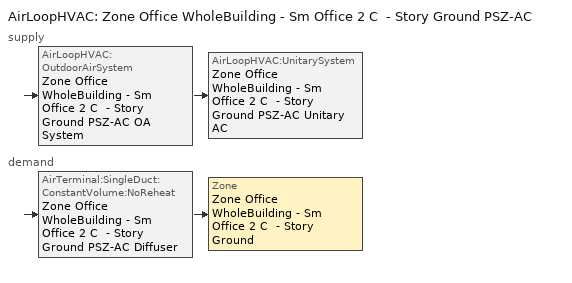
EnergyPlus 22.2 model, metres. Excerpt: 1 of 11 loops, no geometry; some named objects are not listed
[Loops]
AirLoopHVAC 'Zone Office WholeBuilding - Sm Office 2 C  - Story Ground PSZ-AC'
 supply: AirLoopHVAC:OutdoorAirSystem 'Zone Office WholeBuilding - Sm Office 2 C  - Story Ground PSZ-AC OA System' > AirLoopHVAC:UnitarySystem 'Zone Office WholeBuilding - Sm Office 2 C  - Story Ground PSZ-AC Unitary AC'
 demand: AirTerminal:SingleDuct:ConstantVolume:NoReheat 'Zone Office WholeBuilding - Sm Office 2 C  - Story Ground PSZ-AC Diffuser' > Zone 'Zone Office WholeBuilding - Sm Office 2 C  - Story Ground'
[ZoneControl:Thermostat]
Zone Office WholeBuilding - Sm Office 2 C  - Story Ground Thermostat: Zone or ZoneList=Zone Office WholeBuilding - Sm Office 2 C  - Story Ground; Control Type Schedule=Zone Office WholeBuilding - Sm Office 2 C  - Story Ground Thermostat Schedule; Control 1=Office WholeBuilding - Sm Office 2 - 90.1-2004 Thermostat 6; Temperature Difference Between Cutout And Setpoint {deltaC}=0
[ThermostatSetpoint:DualSetpoint]
Office WholeBuilding - Sm Office 2 - 90.1-2004 Thermostat 6: Heating Setpoint Temperature Schedule=OfficeSmall HTGSETP_SCH_NO_OPTIMUM; Cooling Setpoint Temperature Schedule=OfficeSmall CLGSETP_SCH_NO_OPTIMUM
[AirTerminal:SingleDuct:ConstantVolume:NoReheat]
Zone Office WholeBuilding - Sm Office 2 C  - Story Ground PSZ-AC Diffuser: Availability Schedule=Always On Discrete; Maximum Air Flow Rate {m3/s}=AutoSize
[Zone equipment]
Zone Office WholeBuilding - Sm Office 2 C  - Story Ground: Zone Office WholeBuilding - Sm Office 2 C  - Story Ground PSZ-AC Diffuser
[Sizing:Zone]
Zone Office WholeBuilding - Sm Office 2 C  - Story Ground: Zone Cooling Design Supply Air Temperature Input Method=SupplyAirTemperature; Zone Cooling Design Supply Air Temperature {C}=12.7778; Zone Cooling Design Supply Air Temperature Difference {deltaC}=11.11; Zone Heating Design Supply Air Temperature Input Method=SupplyAirTemperature; Zone Heating Design Supply Air Temperature {C}=50; Zone Heating Design Supply Air Temperature Difference {deltaC}=11.11; Zone Cooling Design Supply Air Humidity Ratio {kgWater/kgDryAir}=0.0085; Zone Heating Design Supply Air Humidity Ratio {kgWater/kgDryAir}=0.008; Design Specification Outdoor Air Object=Zone Office WholeBuilding - Sm Office 2 C  - Story Ground DSOA Space List; Cooling Design Air Flow Method=DesignDay; Cooling Design Air Flow Rate {m3/s}=0; Cooling Minimum Air Flow per Zone Floor Area {m3/s-m2}=0.000762; Cooling Minimum Air Flow {m3/s}=0; Cooling Minimum Air Flow Fraction=0; Heating Design Air Flow Method=DesignDay; Heating Design Air Flow Rate {m3/s}=0; Heating Maximum Air Flow per Zone Floor Area {m3/s-m2}=0.002032; Heating Maximum Air Flow {m3/s}=0.141576; Heating Maximum Air Flow Fraction=0.3; Account for Dedicated Outdoor Air System=No; Zone Load Sizing Method=Sensible Load Only No Latent Load; Zone Latent Cooling Design Supply Air Humidity Ratio Input Method=HumidityRatioDifference; Zone Cooling Design Supply Air Humidity Ratio Difference {kgWater/kgDryAir}=0.005; Zone Latent Heating Design Supply Air Humidity Ratio Input Method=HumidityRatioDifference; Zone Humidification Design Supply Air Humidity Ratio Difference {kgWater/kgDryAir}=0.005
[Controller:MechanicalVentilation]
Controller Mechanical Ventilation 7: Availability Schedule=Always On Discrete; Demand Controlled Ventilation=No; System Outdoor Air Method=ZoneSum; Zone or ZoneList Name 1=Zone Office WholeBuilding - Sm Office 2 C  - Story Ground; Design Specification Outdoor Air Object Name 1=Office WholeBuilding - Sm Office 2 Ventilation
[DesignSpecification:OutdoorAir]
Office WholeBuilding - Sm Office 2 Ventilation: Outdoor Air Method=Sum; Outdoor Air Flow per Person {m3/s-person}=0; Outdoor Air Flow per Zone Floor Area {m3/s-m2}=0.000508; Outdoor Air Flow per Zone {m3/s}=0; Outdoor Air Flow Air Changes per Hour {1/hr}=0
[DesignSpecification:OutdoorAir:SpaceList]
Zone Office WholeBuilding - Sm Office 2 C  - Story Ground DSOA Space List: Space Name 1=Office WholeBuilding - Sm Office 2 C  - Story Ground; Space Design Specification Outdoor Air Object Name 1=Office WholeBuilding - Sm Office 2 Ventilation
[AirLoopHVAC]
Zone Office WholeBuilding - Sm Office 2 C  - Story Ground PSZ-AC: Design Supply Air Flow Rate {m3/s}=AutoSize; Design Return Air Flow Fraction of Supply Air Flow=1
[Sizing:System]
Zone Office WholeBuilding - Sm Office 2 C  - Story Ground PSZ-AC: Type of Load to Size On=Sensible; Design Outdoor Air Flow Rate {m3/s}=Autosize; Central Heating Maximum System Air Flow Ratio=1; Preheat Design Temperature {C}=7.22222; Preheat Design Humidity Ratio {kgWater/kgDryAir}=0.008; Precool Design Temperature {C}=12.7778; Precool Design Humidity Ratio {kgWater/kgDryAir}=0.008; Central Cooling Design Supply Air Temperature {C}=12.7778; Central Heating Design Supply Air Temperature {C}=50; Type of Zone Sum to Use=Coincident; 100% Outdoor Air in Cooling=No; 100% Outdoor Air in Heating=No; Central Cooling Design Supply Air Humidity Ratio {kgWater/kgDryAir}=0.0085; Central Heating Design Supply Air Humidity Ratio {kgWater/kgDryAir}=0.008; Cooling Supply Air Flow Rate Method=DesignDay; Cooling Supply Air Flow Rate {m3/s}=0; Cooling Supply Air Flow Rate Per Floor Area {m3/s-m2}=0.00996765; Cooling Fraction of Autosized Cooling Supply Air Flow Rate=1; Cooling Supply Air Flow Rate Per Unit Cooling Capacity {m3/s-W}=3.94755e-05; Heating Supply Air Flow Rate Method=DesignDay; Heating Supply Air Flow Rate {m3/s}=0; Heating Supply Air Flow Rate Per Floor Area {m3/s-m2}=0.00996765; Heating Fraction of Autosized Heating Supply Air Flow Rate=1; Heating Fraction of Autosized Cooling Supply Air Flow Rate=1; Heating Supply Air Flow Rate Per Unit Heating Capacity {m3/s-W}=3.15882e-05; System Outdoor Air Method=ZoneSum; Zone Maximum Outdoor Air Fraction=1; Cooling Design Capacity Method=CoolingDesignCapacity; Cooling Design Capacity {W}=Autosize; Cooling Design Capacity Per Floor Area {W/m2}=234.7; Fraction of Autosized Cooling Design Capacity=1; Heating Design Capacity Method=HeatingDesignCapacity; Heating Design Capacity {W}=Autosize; Heating Design Capacity Per Floor Area {W/m2}=157; Fraction of Autosized Heating Design Capacity=1; Central Cooling Capacity Control Method=OnOff; Occupant Diversity=Autosize
[Controller:OutdoorAir]
Zone Office WholeBuilding - Sm Office 2 C  - Story Ground PSZ-AC OA System Controller: Minimum Outdoor Air Flow Rate {m3/s}=Autosize; Maximum Outdoor Air Flow Rate {m3/s}=Autosize; Economizer Control Type=NoEconomizer; Economizer Control Action Type=ModulateFlow; Economizer Maximum Limit Dry-Bulb Temperature {C}=28; Economizer Maximum Limit Enthalpy {J/kg}=64000; Lockout Type=LockoutWithCompressor; Minimum Limit Type=FixedMinimum; Minimum Outdoor Air Schedule=Always On Discrete; Maximum Fraction of Outdoor Air Schedule=ZoneOfficeWholeBuildingSmOffice2CStoryGroundPSZACmaxOASch; Mechanical Ventilation Controller=Controller Mechanical Ventilation 7; High Humidity Control=No; Control High Indoor Humidity Based on Outdoor Humidity Ratio=Yes; Heat Recovery Bypass Control Type=BypassWhenWithinEconomizerLimits
[SetpointManager:MixedAir]
Zone Office WholeBuilding - Sm Office 2 C  - Story Ground PSZ-AC Mixed Air Node OS Default SPM: Control Variable=Temperature; Setpoint Node or NodeList=Zone Office WholeBuilding - Sm Office 2 C  - Story Ground PSZ-AC Mixed Air Node
[AirLoopHVAC:UnitarySystem]
Zone Office WholeBuilding - Sm Office 2 C  - Story Ground PSZ-AC Unitary AC: Control Type=Load; Controlling Zone or Thermostat Location=Zone Office WholeBuilding - Sm Office 2 C  - Story Ground; Dehumidification Control Type=None; Availability Schedule=Outage Availability Schedule; Supply Fan=Zone Office WholeBuilding - Sm Office 2 C  - Story Ground PSZ-AC Fan; Fan Placement=DrawThrough; Supply Air Fan Operating Mode Schedule=Zone Office WholeBuilding - Sm Office 2 C  - Story Ground PSZ-AC Occ Sch; Heating Coil=Zone Office WholeBuilding - Sm Office 2 C  - Story Ground PSZ-AC Gas Htg Coil 27kBtu/hr 0.8 Thermal Eff; DX Heating Coil Sizing Ratio=1; Cooling Coil=Zone Office WholeBuilding - Sm Office 2 C  - Story Ground PSZ-AC 1spd DX AC Clg Coil 10kBtu/hr 9.7SEER; Use DOAS DX Cooling Coil=No; Minimum Supply Air Temperature {C}=2; Latent Load Control=SensibleOnlyLoadControl; Supplemental Heating Coil=Zone Office WholeBuilding - Sm Office 2 C  - Story Ground PSZ-AC No Heat; Cooling Supply Air Flow Rate {m3/s}=Autosize; Heating Supply Air Flow Rate {m3/s}=Autosize; No Load Supply Air Flow Rate {m3/s}=Autosize; Maximum Supply Air Temperature {C}=80; Maximum Outdoor Dry-Bulb Temperature for Supplemental Heater Operation {C}=21; Maximum Cycling Rate {cycles/hr}=2.5; Heat Pump Time Constant {s}=60; Fraction of On-Cycle Power Use=0.01; Heat Pump Fan Delay Time {s}=60; Ancillary On-Cycle Electric Power {W}=0; Ancillary Off-Cycle Electric Power {W}=0
[Fan:OnOff]
Zone Office WholeBuilding - Sm Office 2 C  - Story Ground PSZ-AC Fan: Availability Schedule=Always On Discrete; Fan Total Efficiency=0.53625; Pressure Rise {Pa}=622.722; Maximum Flow Rate {m3/s}=Autosize; Motor Efficiency=0.825; Motor In Airstream Fraction=1; Fan Power Ratio Function of Speed Ratio Curve=Fan On Off Power Curve 6; Fan Efficiency Ratio Function of Speed Ratio Curve=Fan On Off Efficiency Curve 6
[Coil:Heating:Fuel]
Zone Office WholeBuilding - Sm Office 2 C  - Story Ground PSZ-AC Gas Htg Coil 27kBtu/hr 0.8 Thermal Eff: Availability Schedule=Always On Discrete; Fuel Type=NaturalGas; Burner Efficiency=0.8; Nominal Capacity {W}=AutoSize; Parasitic Electric Load {W}=0; Parasitic Fuel Load {W}=0
[Coil:Cooling:DX:SingleSpeed]
Zone Office WholeBuilding - Sm Office 2 C  - Story Ground PSZ-AC 1spd DX AC Clg Coil 10kBtu/hr 9.7SEER: Availability Schedule=Always On Discrete; Gross Rated Total Cooling Capacity {W}=Autosize; Gross Rated Sensible Heat Ratio=Autosize; Gross Rated Cooling COP {W/W}=3.14722; Rated Air Flow Rate {m3/s}=Autosize; Rated Evaporator Fan Power Per Volume Flow Rate 2017 {W/(m3/s)}=773.3; Rated Evaporator Fan Power Per Volume Flow Rate 2023 {W/(m3/s)}=934.4; Total Cooling Capacity Function of Temperature Curve=CoilClgDXQRatio_fTwbToadbSI; Total Cooling Capacity Function of Flow Fraction Curve=CoilClgDXSnglQRatio_fCFMRatio; Energy Input Ratio Function of Temperature Curve=CoilClgDXEIRRatio_fTwbToadbSI; Energy Input Ratio Function of Flow Fraction Curve=CoilClgDXSnglEIRRatio_fCFMRatio; Part Load Fraction Correlation Curve=CoilClgDXEIRRatio_fQFrac; Minimum Outdoor Dry-Bulb Temperature for Compressor Operation {C}=-25; Nominal Time for Condensate Removal to Begin {s}=0; Ratio of Initial Moisture Evaporation Rate and Steady State Latent Capacity=0; Maximum Cycling Rate {cycles/hr}=0; Latent Capacity Time Constant {s}=0; Condenser Type=AirCooled; Evaporative Condenser Effectiveness=0.9; Evaporative Condenser Air Flow Rate {m3/s}=Autosize; Evaporative Condenser Pump Rated Power Consumption {W}=Autosize; Crankcase Heater Capacity {W}=0; Maximum Outdoor Dry-Bulb Temperature for Crankcase Heater Operation {C}=10; Basin Heater Capacity {W/K}=0; Basin Heater Setpoint Temperature {C}=2
[Coil:Heating:Electric]
Zone Office WholeBuilding - Sm Office 2 C  - Story Ground PSZ-AC No Heat: Availability Schedule=Always Off Discrete; Efficiency=1; Nominal Capacity {W}=0
[SetpointManager:SingleZone:Reheat]
Zone Office WholeBuilding - Sm Office 2 C  - Story Ground Setpoint Manager SZ Reheat: Control Variable=Temperature; Minimum Supply Air Temperature {C}=12.7778; Maximum Supply Air Temperature {C}=50; Control Zone=Zone Office WholeBuilding - Sm Office 2 C  - Story Ground; Setpoint Node or NodeList=Zone Office WholeBuilding - Sm Office 2 C  - Story Ground PSZ-AC Supply Outlet Node
[Schedule:Day:Interval]
OfficeSmall HTGSETP_SCH_NO_OPTIMUM Default; autogen OfficeSmall HTGSETP_SCH_NO_OPTIMUM 0_day_sch: Average, 06:00, 18.3368, 19:00, 18.3368, 24:00, 18.3368
Schedule Day 32: No, 01:00, 3.0562, 02:00, 6.11233, 03:00, 9.16845, 04:00, 12.2246, 05:00, 15.2807, 06:00, 0, 07:00, 0, 08:00, 0, 09:00, 0, 10:00, 18.3368, 11:00, 18.3368, 12:00, 18.3368, 13:00, 18.3368, 14:00, 18.3368, 15:00, 18.3368, 16:00, 18.3368, 17:00, 18.3368, 18:00, 18.3368, 19:00, 18.3368, 20:00, 18.3368, 21:00, 18.3368, 22:00, 18.3368, 23:00, 18.3368, 24:00, 18.3368
OfficeSmall HTGSETP_SCH_NO_OPTIMUM Summer Design Day: No, 24:00, 15.56
OfficeSmall HTGSETP_SCH_NO_OPTIMUM Winter Design Day: No, 24:00, 21.11
OfficeSmall CLGSETP_SCH_NO_OPTIMUM Default: Average, 04:30, 67.0076, 24:00, 67.8835
Schedule Day 18: No, 01:00, 14.8909, 02:00, 29.7814, 03:00, 44.6719, 04:00, 59.5624, 05:00, 67.0301, 06:00, 0, 07:00, 0, 08:00, 0, 09:00, 0, 10:00, 67.2546, 11:00, 67.2996, 12:00, 67.3445, 13:00, 67.3894, 14:00, 67.4343, 15:00, 67.4792, 16:00, 67.5242, 17:00, 67.5691, 18:00, 67.614, 19:00, 67.6589, 20:00, 67.7038, 21:00, 67.7487, 22:00, 67.7937, 23:00, 67.8386, 24:00, 67.8835
OfficeSmall CLGSETP_SCH_NO_OPTIMUM Summer Design Day: No, 24:00, 23.89
OfficeSmall CLGSETP_SCH_NO_OPTIMUM Winter Design Day: No, 24:00, 29.44
Schedule Day 17: No, 01:00, 0.7, 02:00, 0.7, 03:00, 0.7, 04:00, 0.7, 05:00, 0.7, 06:00, 0, 07:00, 0, 08:00, 0, 09:00, 0, 10:00, 0.7, 11:00, 0.7, 12:00, 0.7, 13:00, 0.7, 14:00, 0.7, 15:00, 0.7, 16:00, 0.7, 17:00, 0.7, 18:00, 0.7, 19:00, 0.7, 20:00, 0.7, 21:00, 0.7, 22:00, 0.7, 23:00, 0.7, 24:00, 0.7
Schedule Day 3: No, 01:00, 1, 02:00, 1, 03:00, 1, 04:00, 1, 05:00, 1, 06:00, 0, 07:00, 0, 08:00, 0, 09:00, 0, 10:00, 1, 11:00, 1, 12:00, 1, 13:00, 1, 14:00, 1, 15:00, 1, 16:00, 1, 17:00, 1, 18:00, 1, 19:00, 1, 20:00, 1, 21:00, 1, 22:00, 1, 23:00, 1, 24:00, 1
Zone Office WholeBuilding - Sm Office 2 C  - Story Ground PSZ-AC Occ Sch Default; Zone Office WholeBuilding - Sm Office 2 C  - Story Ground PSZ-AC Occ Sch Summer Design Day; Zone Office WholeBuilding - Sm Office 2 C  - Story Ground PSZ-AC Occ Sch Sunday; Zone Office WholeBuilding - Sm Office 2 C  - Story Ground PSZ-AC Occ Sch Winter Design Day: No, 24:00, 1
ZoneOfficeWholeBuildingSmOffice2CStoryGroundPSZACmaxOASchDefault: No, 24:00, 0.7
[Schedule:Week:Daily]
OfficeSmall HTGSETP_SCH_NO_OPTIMUM Week Rule - Jan1-Jan7; OfficeSmall HTGSETP_SCH_NO_OPTIMUM Week Rule - Jan15-Mar4: OfficeSmall HTGSETP_SCH_NO_OPTIMUM Default, autogen OfficeSmall HTGSETP_SCH_NO_OPTIMUM 0_day_sch, OfficeSmall HTGSETP_SCH_NO_OPTIMUM Default, OfficeSmall HTGSETP_SCH_NO_OPTIMUM Default, OfficeSmall HTGSETP_SCH_NO_OPTIMUM Default, OfficeSmall HTGSETP_SCH_NO_OPTIMUM Default, OfficeSmall HTGSETP_SCH_NO_OPTIMUM Default, OfficeSmall HTGSETP_SCH_NO_OPTIMUM Default, OfficeSmall HTGSETP_SCH_NO_OPTIMUM Summer Design Day, OfficeSmall HTGSETP_SCH_NO_OPTIMUM Winter Design Day, OfficeSmall HTGSETP_SCH_NO_OPTIMUM Default, OfficeSmall HTGSETP_SCH_NO_OPTIMUM Default
OfficeSmall HTGSETP_SCH_NO_OPTIMUM Week Rule - Jan8-Jan14: OfficeSmall HTGSETP_SCH_NO_OPTIMUM Default, Schedule Day 32, OfficeSmall HTGSETP_SCH_NO_OPTIMUM Default, OfficeSmall HTGSETP_SCH_NO_OPTIMUM Default, OfficeSmall HTGSETP_SCH_NO_OPTIMUM Default, OfficeSmall HTGSETP_SCH_NO_OPTIMUM Default, OfficeSmall HTGSETP_SCH_NO_OPTIMUM Default, OfficeSmall HTGSETP_SCH_NO_OPTIMUM Default, OfficeSmall HTGSETP_SCH_NO_OPTIMUM Summer Design Day, OfficeSmall HTGSETP_SCH_NO_OPTIMUM Winter Design Day, OfficeSmall HTGSETP_SCH_NO_OPTIMUM Default, OfficeSmall HTGSETP_SCH_NO_OPTIMUM Default
OfficeSmall HTGSETP_SCH_NO_OPTIMUM Week Rule - Mar5-Dec31: autogen OfficeSmall HTGSETP_SCH_NO_OPTIMUM 0_day_sch, OfficeSmall HTGSETP_SCH_NO_OPTIMUM Default, OfficeSmall HTGSETP_SCH_NO_OPTIMUM Default, OfficeSmall HTGSETP_SCH_NO_OPTIMUM Default, OfficeSmall HTGSETP_SCH_NO_OPTIMUM Default, OfficeSmall HTGSETP_SCH_NO_OPTIMUM Default, OfficeSmall HTGSETP_SCH_NO_OPTIMUM Default, OfficeSmall HTGSETP_SCH_NO_OPTIMUM Default, OfficeSmall HTGSETP_SCH_NO_OPTIMUM Summer Design Day, OfficeSmall HTGSETP_SCH_NO_OPTIMUM Winter Design Day, OfficeSmall HTGSETP_SCH_NO_OPTIMUM Default, OfficeSmall HTGSETP_SCH_NO_OPTIMUM Default
OfficeSmall CLGSETP_SCH_NO_OPTIMUM Week Rule - Jan1-Jan7; OfficeSmall CLGSETP_SCH_NO_OPTIMUM Week Rule - Jan15-Dec31: OfficeSmall CLGSETP_SCH_NO_OPTIMUM Default, OfficeSmall CLGSETP_SCH_NO_OPTIMUM Default, OfficeSmall CLGSETP_SCH_NO_OPTIMUM Default, OfficeSmall CLGSETP_SCH_NO_OPTIMUM Default, OfficeSmall CLGSETP_SCH_NO_OPTIMUM Default, OfficeSmall CLGSETP_SCH_NO_OPTIMUM Default, OfficeSmall CLGSETP_SCH_NO_OPTIMUM Default, OfficeSmall CLGSETP_SCH_NO_OPTIMUM Default, OfficeSmall CLGSETP_SCH_NO_OPTIMUM Summer Design Day, OfficeSmall CLGSETP_SCH_NO_OPTIMUM Winter Design Day, OfficeSmall CLGSETP_SCH_NO_OPTIMUM Default, OfficeSmall CLGSETP_SCH_NO_OPTIMUM Default
OfficeSmall CLGSETP_SCH_NO_OPTIMUM Week Rule - Jan8-Jan14: OfficeSmall CLGSETP_SCH_NO_OPTIMUM Default, Schedule Day 18, OfficeSmall CLGSETP_SCH_NO_OPTIMUM Default, OfficeSmall CLGSETP_SCH_NO_OPTIMUM Default, OfficeSmall CLGSETP_SCH_NO_OPTIMUM Default, OfficeSmall CLGSETP_SCH_NO_OPTIMUM Default, OfficeSmall CLGSETP_SCH_NO_OPTIMUM Default, OfficeSmall CLGSETP_SCH_NO_OPTIMUM Default, OfficeSmall CLGSETP_SCH_NO_OPTIMUM Summer Design Day, OfficeSmall CLGSETP_SCH_NO_OPTIMUM Winter Design Day, OfficeSmall CLGSETP_SCH_NO_OPTIMUM Default, OfficeSmall CLGSETP_SCH_NO_OPTIMUM Default
Zone Office WholeBuilding - Sm Office 2 C  - Story Ground PSZ-AC Occ Sch Week Rule - Jan1-Jan7; Zone Office WholeBuilding - Sm Office 2 C  - Story Ground PSZ-AC Occ Sch Week Rule - Jan15-Dec31: Zone Office WholeBuilding - Sm Office 2 C  - Story Ground PSZ-AC Occ Sch Sunday, Zone Office WholeBuilding - Sm Office 2 C  - Story Ground PSZ-AC Occ Sch Sunday, Zone Office WholeBuilding - Sm Office 2 C  - Story Ground PSZ-AC Occ Sch Sunday, Zone Office WholeBuilding - Sm Office 2 C  - Story Ground PSZ-AC Occ Sch Sunday, Zone Office WholeBuilding - Sm Office 2 C  - Story Ground PSZ-AC Occ Sch Default, Zone Office WholeBuilding - Sm Office 2 C  - Story Ground PSZ-AC Occ Sch Sunday, Zone Office WholeBuilding - Sm Office 2 C  - Story Ground PSZ-AC Occ Sch Sunday, Zone Office WholeBuilding - Sm Office 2 C  - Story Ground PSZ-AC Occ Sch Default, Zone Office WholeBuilding - Sm Office 2 C  - Story Ground PSZ-AC Occ Sch Summer Design Day, Zone Office WholeBuilding - Sm Office 2 C  - Story Ground PSZ-AC Occ Sch Winter Design Day, Zone Office WholeBuilding - Sm Office 2 C  - Story Ground PSZ-AC Occ Sch Default, Zone Office WholeBuilding - Sm Office 2 C  - Story Ground PSZ-AC Occ Sch Default
Zone Office WholeBuilding - Sm Office 2 C  - Story Ground PSZ-AC Occ Sch Week Rule - Jan8-Jan14: Zone Office WholeBuilding - Sm Office 2 C  - Story Ground PSZ-AC Occ Sch Sunday, Schedule Day 3, Zone Office WholeBuilding - Sm Office 2 C  - Story Ground PSZ-AC Occ Sch Sunday, Zone Office WholeBuilding - Sm Office 2 C  - Story Ground PSZ-AC Occ Sch Sunday, Zone Office WholeBuilding - Sm Office 2 C  - Story Ground PSZ-AC Occ Sch Default, Zone Office WholeBuilding - Sm Office 2 C  - Story Ground PSZ-AC Occ Sch Sunday, Zone Office WholeBuilding - Sm Office 2 C  - Story Ground PSZ-AC Occ Sch Sunday, Zone Office WholeBuilding - Sm Office 2 C  - Story Ground PSZ-AC Occ Sch Default, Zone Office WholeBuilding - Sm Office 2 C  - Story Ground PSZ-AC Occ Sch Summer Design Day, Zone Office WholeBuilding - Sm Office 2 C  - Story Ground PSZ-AC Occ Sch Winter Design Day, Zone Office WholeBuilding - Sm Office 2 C  - Story Ground PSZ-AC Occ Sch Default, Zone Office WholeBuilding - Sm Office 2 C  - Story Ground PSZ-AC Occ Sch Default
ZoneOfficeWholeBuildingSmOffice2CStoryGroundPSZACmaxOASch Week Rule - Jan1-Jan7; ZoneOfficeWholeBuildingSmOffice2CStoryGroundPSZACmaxOASch Week Rule - Jan15-Dec31: ZoneOfficeWholeBuildingSmOffice2CStoryGroundPSZACmaxOASchDefault, ZoneOfficeWholeBuildingSmOffice2CStoryGroundPSZACmaxOASchDefault, ZoneOfficeWholeBuildingSmOffice2CStoryGroundPSZACmaxOASchDefault, ZoneOfficeWholeBuildingSmOffice2CStoryGroundPSZACmaxOASchDefault, ZoneOfficeWholeBuildingSmOffice2CStoryGroundPSZACmaxOASchDefault, ZoneOfficeWholeBuildingSmOffice2CStoryGroundPSZACmaxOASchDefault, ZoneOfficeWholeBuildingSmOffice2CStoryGroundPSZACmaxOASchDefault, ZoneOfficeWholeBuildingSmOffice2CStoryGroundPSZACmaxOASchDefault, ZoneOfficeWholeBuildingSmOffice2CStoryGroundPSZACmaxOASchDefault, ZoneOfficeWholeBuildingSmOffice2CStoryGroundPSZACmaxOASchDefault, ZoneOfficeWholeBuildingSmOffice2CStoryGroundPSZACmaxOASchDefault, ZoneOfficeWholeBuildingSmOffice2CStoryGroundPSZACmaxOASchDefault
ZoneOfficeWholeBuildingSmOffice2CStoryGroundPSZACmaxOASch Week Rule - Jan8-Jan14: ZoneOfficeWholeBuildingSmOffice2CStoryGroundPSZACmaxOASchDefault, Schedule Day 17, ZoneOfficeWholeBuildingSmOffice2CStoryGroundPSZACmaxOASchDefault, ZoneOfficeWholeBuildingSmOffice2CStoryGroundPSZACmaxOASchDefault, ZoneOfficeWholeBuildingSmOffice2CStoryGroundPSZACmaxOASchDefault, ZoneOfficeWholeBuildingSmOffice2CStoryGroundPSZACmaxOASchDefault, ZoneOfficeWholeBuildingSmOffice2CStoryGroundPSZACmaxOASchDefault, ZoneOfficeWholeBuildingSmOffice2CStoryGroundPSZACmaxOASchDefault, ZoneOfficeWholeBuildingSmOffice2CStoryGroundPSZACmaxOASchDefault, ZoneOfficeWholeBuildingSmOffice2CStoryGroundPSZACmaxOASchDefault, ZoneOfficeWholeBuildingSmOffice2CStoryGroundPSZACmaxOASchDefault, ZoneOfficeWholeBuildingSmOffice2CStoryGroundPSZACmaxOASchDefault
[Schedule:Year]
OfficeSmall HTGSETP_SCH_NO_OPTIMUM: OfficeSmall HTGSETP_SCH_NO_OPTIMUM Week Rule - Jan1-Jan7, 1, 1, 1, 7, OfficeSmall HTGSETP_SCH_NO_OPTIMUM Week Rule - Jan8-Jan14, 1, 8, 1, 14, OfficeSmall HTGSETP_SCH_NO_OPTIMUM Week Rule - Jan15-Mar4, 1, 15, 3, 4, OfficeSmall HTGSETP_SCH_NO_OPTIMUM Week Rule - Mar5-Dec31, 3, 5, 12, 31
OfficeSmall CLGSETP_SCH_NO_OPTIMUM: OfficeSmall CLGSETP_SCH_NO_OPTIMUM Week Rule - Jan1-Jan7, 1, 1, 1, 7, OfficeSmall CLGSETP_SCH_NO_OPTIMUM Week Rule - Jan8-Jan14, 1, 8, 1, 14, OfficeSmall CLGSETP_SCH_NO_OPTIMUM Week Rule - Jan15-Dec31, 1, 15, 12, 31
Zone Office WholeBuilding - Sm Office 2 C  - Story Ground PSZ-AC Occ Sch: Zone Office WholeBuilding - Sm Office 2 C  - Story Ground PSZ-AC Occ Sch Week Rule - Jan1-Jan7, 1, 1, 1, 7, Zone Office WholeBuilding - Sm Office 2 C  - Story Ground PSZ-AC Occ Sch Week Rule - Jan8-Jan14, 1, 8, 1, 14, Zone Office WholeBuilding - Sm Office 2 C  - Story Ground PSZ-AC Occ Sch Week Rule - Jan15-Dec31, 1, 15, 12, 31
ZoneOfficeWholeBuildingSmOffice2CStoryGroundPSZACmaxOASch: ZoneOfficeWholeBuildingSmOffice2CStoryGroundPSZACmaxOASch Week Rule - Jan1-Jan7, 1, 1, 1, 7, ZoneOfficeWholeBuildingSmOffice2CStoryGroundPSZACmaxOASch Week Rule - Jan8-Jan14, 1, 8, 1, 14, ZoneOfficeWholeBuildingSmOffice2CStoryGroundPSZACmaxOASch Week Rule - Jan15-Dec31, 1, 15, 12, 31
[Schedule:Compact]
Zone Office WholeBuilding - Sm Office 2 C  - Story Ground Thermostat Schedule: Through: 12/31, For: AllDays, Until: 24:00, 4
Outage Availability Schedule: Through: 01/01, For: AllDays, Until: 24:00, 1, Through: 01/02, For: AllDays, Until: 24:00, 1, Through: 01/03, For: AllDays, Until: 24:00, 1, Through: 01/04, For: AllDays, Until: 24:00, 1, Through: 01/05, For: AllDays, Until: 24:00, 1, Through: 01/06, For: AllDays, Until: 24:00, 1, Through: 01/07, For: AllDays, Until: 24:00, 1, Through: 01/08, For: AllDays, Until: 24:00, 1, Through: 01/09, For: AllDays, Until: 05:00, 1, Until: 10:00, 0, Until: 24:00, 1, Through: 01/10, For: AllDays, Until: 24:00, 1, Through: 01/11, For: AllDays, Until: 24:00, 1, Through: 01/12, For: AllDays, Until: 24:00, 1, Through: 01/13, For: AllDays, Until: 24:00, 1, Through: 01/14, For: AllDays, Until: 24:00, 1, Through: 01/15, For: AllDays, Until: 24:00, 1, Through: 01/16, For: AllDays, Until: 24:00, 1, Through: 01/17, For: AllDays, Until: 24:00, 1, Through: 01/18, For: AllDays, Until: 24:00, 1, Through: 01/19, For: AllDays, Until: 24:00, 1, Through: 01/20, For: AllDays, Until: 24:00, 1, Through: 01/21, For: AllDays, Until: 24:00, 1, Through: 01/22, For: AllDays, Until: 24:00, 1, Through: 01/23, For: AllDays, Until: 24:00, 1, Through: 01/24, For: AllDays, Until: 24:00, 1, Through: 01/25, For: AllDays, Until: 24:00, 1, Through: 01/26, For: AllDays, Until: 24:00, 1, Through: 01/27, For: AllDays, Until: 24:00, 1, Through: 01/28, For: AllDays, Until: 24:00, 1, Through: 01/29, For: AllDays, Until: 24:00, 1, Through: 01/30, For: AllDays, Until: 24:00, 1, Through: 01/31, For: AllDays, Until: 24:00, 1, Through: 02/01, For: AllDays, Until: 24:00, 1, Through: 02/02, For: AllDays, Until: 24:00, 1, Through: 02/03, For: AllDays, Until: 24:00, 1, Through: 02/04, For: AllDays, Until: 24:00, 1, Through: 02/05, For: AllDays, Until: 24:00, 1, Through: 02/06, For: AllDays, Until: 24:00, 1, Through: 02/07, For: AllDays, Until: 24:00, 1, Through: 02/08, For: AllDays, Until: 24:00, 1, Through: 02/09, For: AllDays, Until: 24:00, 1, Through: 02/10, For: AllDays, Until: 24:00, 1, Through: 02/11, For: AllDays, Until: 24:00, 1, Through: 02/12, For: AllDays, Until: 24:00, 1, Through: 02/13, For: AllDays, Until: 24:00, 1, Through: 02/14, For: AllDays, Until: 24:00, 1, Through: 02/15, For: AllDays, Until: 24:00, 1, Through: 02/16, For: AllDays, Until: 24:00, 1, Through: 02/17, For: AllDays, Until: 24:00, 1, Through: 02/18, For: AllDays, Until: 24:00, 1, Through: 02/19, For: AllDays, Until: 24:00, 1, Through: 02/20, For: AllDays, Until: 24:00, 1, Through: 02/21, For: AllDays, Until: 24:00, 1, Through: 02/22, For: AllDays, Until: 24:00, 1, Through: 02/23, For: AllDays, Until: 24:00, 1, Through: 02/24, For: AllDays, Until: 24:00, 1, Through: 02/25, For: AllDays, Until: 24:00, 1, Through: 02/26, For: AllDays, Until: 24:00, 1, Through: 02/27, For: AllDays, Until: 24:00, 1, Through: 02/28, For: AllDays, Until: 24:00, 1, Through: 03/01, For: AllDays, Until: 24:00, 1, Through: 03/02, For: AllDays, Until: 24:00, 1, Through: 03/03, For: AllDays, Until: 24:00, 1, Through: 03/04, For: AllDays, Until: 24:00, 1, Through: 03/05, For: AllDays, Until: 24:00, 1, Through: 03/06, For: AllDays, Until: 24:00, 1, Through: 03/07, For: AllDays, Until: 24:00, 1, Through: 03/08, For: AllDays, Until: 24:00, 1, Through: 03/09, For: AllDays, Until: 24:00, 1, Through: 03/10, For: AllDays, Until: 24:00, 1, Through: 03/11, For: AllDays, Until: 24:00, 1, Through: 03/12, For: AllDays, Until: 24:00, 1, Through: 03/13, For: AllDays, Until: 24:00, 1, Through: 03/14, For: AllDays, Until: 24:00, 1, Through: 03/15, For: AllDays, Until: 24:00, 1, Through: 03/16, For: AllDays, Until: 24:00, 1, Through: 03/17, For: AllDays, Until: 24:00, 1, Through: 03/18, For: AllDays, Until: 24:00, 1, Through: 03/19, For: AllDays, Until: 24:00, 1, Through: 03/20, For: AllDays, Until: 24:00, 1, Through: 03/21, For: AllDays, Until: 24:00, 1, Through: 03/22, For: AllDays, Until: 24:00, 1, Through: 03/23, For: AllDays, Until: 24:00, 1, Through: 03/24, For: AllDays, Until: 24:00, 1, Through: 03/25, For: AllDays, Until: 24:00, 1, Through: 03/26, For: AllDays, Until: 24:00, 1, Through: 03/27, For: AllDays, Until: 24:00, 1, Through: 03/28, For: AllDays, Until: 24:00, 1, Through: 03/29, For: AllDays, Until: 24:00, 1, Through: 03/30, For: AllDays, Until: 24:00, 1, Through: 03/31, For: AllDays, Until: 24:00, 1, Through: 04/01, For: AllDays, Until: 24:00, 1, Through: 04/02, For: AllDays, Until: 24:00, 1, Through: 04/03, For: AllDays, Until: 24:00, 1, Through: 04/04, For: AllDays, Until: 24:00, 1, Through: 04/05, For: AllDays, Until: 24:00, 1, Through: 04/06, For: AllDays, Until: 24:00, 1, Through: 04/07, For: AllDays, Until: 24:00, 1, Through: 04/08, For: AllDays, Until: 24:00, 1, Through: 04/09, For: AllDays, Until: 24:00, 1, Through: 04/10, For: AllDays, Until: 24:00, 1, Through: 04/11, For: AllDays, Until: 24:00, 1, Through: 04/12, For: AllDays, Until: 24:00, 1, Through: 04/13, For: AllDays, Until: 24:00, 1, Through: 04/14, For: AllDays, Until: 24:00, 1, Through: 04/15, For: AllDays, Until: 24:00, 1, Through: 04/16, For: AllDays, Until: 24:00, 1, Through: 04/17, For: AllDays, Until: 24:00, 1, Through: 04/18, For: AllDays, Until: 24:00, 1, Through: 04/19, For: AllDays, Until: 24:00, 1, Through: 04/20, For: AllDays, Until: 24:00, 1, Through: 04/21, For: AllDays, Until: 24:00, 1, Through: 04/22, For: AllDays, Until: 24:00, 1, Through: 04/23, For: AllDays, Until: 24:00, 1, Through: 04/24, For: AllDays, Until: 24:00, 1, Through: 04/25, For: AllDays, Until: 24:00, 1, Through: 04/26, For: AllDays, Until: 24:00, 1, Through: 04/27, For: AllDays, Until: 24:00, 1, Through: 04/28, For: AllDays, Until: 24:00, 1, Through: 04/29, For: AllDays, Until: 24:00, 1, Through: 04/30, For: AllDays, Until: 24:00, 1, Through: 05/01, For: AllDays, Until: 24:00, 1, Through: 05/02, For: AllDays, Until: 24:00, 1, Through: 05/03, For: AllDays, Until: 24:00, 1, Through: 05/04, For: AllDays, Until: 24:00, 1, Through: 05/05, For: AllDays, Until: 24:00, 1, Through: 05/06, For: AllDays, Until: 24:00, 1, Through: 05/07, For: AllDays, Until: 24:00, 1, Through: 05/08, For: AllDays, Until: 24:00, 1, Through: 05/09, For: AllDays, Until: 24:00, 1, Through: 05/10, For: AllDays, Until: 24:00, 1, Through: 05/11, For: AllDays, Until: 24:00, 1, Through: 05/12, For: AllDays, Until: 24:00, 1, Through: 05/13, For: AllDays, Until: 24:00, 1, Through: 05/14, For: AllDays, Until: 24:00, 1, Through: 05/15, For: AllDays, Until: 24:00, 1, Through: 05/16, For: AllDays, Until: 24:00, 1, Through: 05/17, For: AllDays, Until: 24:00, 1, Through: 05/18, For: AllDays, Until: 24:00, 1, Through: 05/19, For: AllDays, Until: 24:00, 1, Through: 05/20, For: AllDays, Until: 24:00, 1, Through: 05/21, For: AllDays, Until: 24:00, 1, Through: 05/22, For: AllDays, Until: 24:00, 1, Through: 05/23, For: AllDays, Until: 24:00, 1, Through: 05/24, For: AllDays, Until: 24:00, 1, Through: 05/25, For: AllDays, Until: 24:00, 1, Through: 05/26, For: AllDays, Until: 24:00, 1, Through: 05/27, For: AllDays, Until: 24:00, 1, Through: 05/28, For: AllDays, Until: 24:00, 1, Through: 05/29, For: AllDays, Until: 24:00, 1, Through: 05/30, For: AllDays, Until: 24:00, 1, Through: 05/31, For: AllDays, Until: 24:00, 1, Through: 06/01, For: AllDays, Until: 24:00, 1, Through: 06/02, For: AllDays, Until: 24:00, 1, Through: 06/03, For: AllDays, Until: 24:00, 1, Through: 06/04, For: AllDays, Until: 24:00, 1, Through: 06/05, For: AllDays, Until: 24:00, 1, Through: 06/06, For: AllDays, Until: 24:00, 1, Through: 06/07, For: AllDays, Until: 24:00, 1, Through: 06/08, For: AllDays, Until: 24:00, 1, Through: 06/09, For: AllDays, Until: 24:00, 1, Through: 06/10, For: AllDays, Until: 24:00, 1, Through: 06/11, For: AllDays, Until: 24:00, 1, Through: 06/12, For: AllDays, Until: 24:00, 1, Through: 06/13, For: AllDays, Until: 24:00, 1, Through: 06/14, For: AllDays, Until: 24:00, 1, Through: 06/15, For: AllDays, Until: 24:00, 1, Through: 06/16, For: AllDays, Until: 24:00, 1, Through: 06/17, For: AllDays, Until: 24:00, 1, Through: 06/18, For: AllDays, Until: 24:00, 1, Through: 06/19, For: AllDays, Until: 24:00, 1, Through: 06/20, For: AllDays, Until: 24:00, 1, Through: 06/21, For: AllDays, Until: 24:00, 1, Through: 06/22, For: AllDays, Until: 24:00, 1, Through: 06/23, For: AllDays, Until: 24:00, 1, Through: 06/24, For: AllDays, Until: 24:00, 1, Through: 06/25, For: AllDays, Until: 24:00, 1, Through: 06/26, For: AllDays, Until: 24:00, 1, Through: 06/27, For: AllDays, Until: 24:00, 1, Through: 06/28, For: AllDays, Until: 24:00, 1, Through: 06/29, For: AllDays, Until: 24:00, 1, Through: 06/30, For: AllDays, Until: 24:00, 1, Through: 07/01, For: AllDays, Until: 24:00, 1, Through: 07/02, For: AllDays, Until: 24:00, 1, Through: 07/03, For: AllDays, Until: 24:00, 1, Through: 07/04, For: AllDays, Until: 24:00, 1, Through: 07/05, For: AllDays, Until: 24:00, 1, Through: 07/06, For: AllDays, Until: 24:00, 1, Through: 07/07, For: AllDays, Until: 24:00, 1, Through: 07/08, For: AllDays, Until: 24:00, 1, Through: 07/09, For: AllDays, Until: 24:00, 1, Through: 07/10, For: AllDays, Until: 24:00, 1, Through: 07/11, For: AllDays, Until: 24:00, 1, Through: 07/12, For: AllDays, Until: 24:00, 1, Through: 07/13, For: AllDays, Until: 24:00, 1, Through: 07/14, For: AllDays, Until: 24:00, 1, Through: 07/15, For: AllDays, Until: 24:00, 1, Through: 07/16, For: AllDays, Until: 24:00, 1, Through: 07/17, For: AllDays, Until: 24:00, 1, Through: 07/18, For: AllDays, Until: 24:00, 1, Through: 07/19, For: AllDays, Until: 24:00, 1, Through: 07/20, For: AllDays, Until: 24:00, 1, Through: 07/21, For: AllDays, Until: 24:00, 1, Through: 07/22, For: AllDays, Until: 24:00, 1, Through: 07/23, For: AllDays, Until: 24:00, 1, Through: 07/24, For: AllDays, Until: 24:00, 1, Through: 07/25, For: AllDays, Until: 24:00, 1, Through: 07/26, For: AllDays, Until: 24:00, 1, Through: 07/27, For: AllDays, Until: 24:00, 1, Through: 07/28, For: AllDays, Until: 24:00, 1, Through: 07/29, For: AllDays, Until: 24:00, 1, Through: 07/30, For: AllDays, Until: 24:00, 1, Through: 07/31, For: AllDays, Until: 24:00, 1, Through: 08/01, For: AllDays, Until: 24:00, 1, Through: 08/02, For: AllDays, Until: 24:00, 1, Through: 08/03, For: AllDays, Until: 24:00, 1, Through: 08/04, For: AllDays, Until: 24:00, 1, Through: 08/05, For: AllDays, Until: 24:00, 1, Through: 08/06, For: AllDays, Until: 24:00, 1, Through: 08/07, For: AllDays, Until: 24:00, 1, Through: 08/08, For: AllDays, Until: 24:00, 1, Through: 08/09, For: AllDays, Until: 24:00, 1, Through: 08/10, For: AllDays, Until: 24:00, 1, Through: 08/11, For: AllDays, Until: 24:00, 1, Through: 08/12, For: AllDays, Until: 24:00, 1, Through: 08/13, For: AllDays, Until: 24:00, 1, Through: 08/14, For: AllDays, Until: 24:00, 1, Through: 08/15, For: AllDays, Until: 24:00, 1, Through: 08/16, For: AllDays, Until: 24:00, 1, Through: 08/17, For: AllDays, Until: 24:00, 1, Through: 08/18, For: AllDays, Until: 24:00, 1, Through: 08/19, For: AllDays, Until: 24:00, 1, Through: 08/20, For: AllDays, Until: 24:00, 1, Through: 08/21, For: AllDays, Until: 24:00, 1, Through: 08/22, For: AllDays, Until: 24:00, 1, Through: 08/23, For: AllDays, Until: 24:00, 1, Through: 08/24, For: AllDays, Until: 24:00, 1, Through: 08/25, For: AllDays, Until: 24:00, 1, Through: 08/26, For: AllDays, Until: 24:00, 1, Through: 08/27, For: AllDays, Until: 24:00, 1, Through: 08/28, For: AllDays, Until: 24:00, 1, Through: 08/29, For: AllDays, Until: 24:00, 1, Through: 08/30, For: AllDays, Until: 24:00, 1, Through: 08/31, For: AllDays, Until: 24:00, 1, Through: 09/01, For: AllDays, Until: 24:00, 1, Through: 09/02, For: AllDays, Until: 24:00, 1, Through: 09/03, For: AllDays, Until: 24:00, 1, Through: 09/04, For: AllDays, Until: 24:00, 1, Through: 09/05, For: AllDays, Until: 24:00, 1, Through: 09/06, For: AllDays, Until: 24:00, 1, Through: 09/07, For: AllDays, Until: 24:00, 1, Through: 09/08, For: AllDays, Until: 24:00, 1, Through: 09/09, For: AllDays, Until: 24:00, 1, Through: 09/10, For: AllDays, Until: 24:00, 1, Through: 09/11, For: AllDays, Until: 24:00, 1, Through: 09/12, For: AllDays, Until: 24:00, 1, Through: 09/13, For: AllDays, Until: 24:00, 1, Through: 09/14, For: AllDays, Until: 24:00, 1, Through: 09/15, For: AllDays, Until: 24:00, 1, Through: 09/16, For: AllDays, Until: 24:00, 1, Through: 09/17, For: AllDays, Until: 24:00, 1, Through: 09/18, For: AllDays, Until: 24:00, 1, Through: 09/19, For: AllDays, Until: 24:00, 1, Through: 09/20, For: AllDays, Until: 24:00, 1, Through: 09/21, For: AllDays, Until: 24:00, 1, Through: 09/22, For: AllDays, Until: 24:00, 1, Through: 09/23, For: AllDays, Until: 24:00, 1, Through: 09/24, For: AllDays, Until: 24:00, 1, Through: 09/25, For: AllDays, Until: 24:00, 1, Through: 09/26, For: AllDays, Until: 24:00, 1, Through: 09/27, For: AllDays, Until: 24:00, 1, Through: 09/28, For: AllDays, Until: 24:00, 1, Through: 09/29, For: AllDays, Until: 24:00, 1, Through: 09/30, For: AllDays, Until: 24:00, 1, Through: 10/01, For: AllDays, Until: 24:00, 1, Through: 10/02, For: AllDays, Until: 24:00, 1, Through: 10/03, For: AllDays, Until: 24:00, 1, Through: 10/04, For: AllDays, Until: 24:00, 1, Through: 10/05, For: AllDays, Until: 24:00, 1, Through: 10/06, For: AllDays, Until: 24:00, 1, Through: 10/07, For: AllDays, Until: 24:00, 1, Through: 10/08, For: AllDays, Until: 24:00, 1, Through: 10/09, For: AllDays, Until: 24:00, 1, Through: 10/10, For: AllDays, Until: 24:00, 1, Through: 10/11, For: AllDays, Until: 24:00, 1, Through: 10/12, For: AllDays, Until: 24:00, 1, Through: 10/13, For: AllDays, Until: 24:00, 1, Through: 10/14, For: AllDays, Until: 24:00, 1, Through: 10/15, For: AllDays, Until: 24:00, 1, Through: 10/16, For: AllDays, Until: 24:00, 1, Through: 10/17, For: AllDays, Until: 24:00, 1, Through: 10/18, For: AllDays, Until: 24:00, 1, Through: 10/19, For: AllDays, Until: 24:00, 1, Through: 10/20, For: AllDays, Until: 24:00, 1, Through: 10/21, For: AllDays, Until: 24:00, 1, Through: 10/22, For: AllDays, Until: 24:00, 1, Through: 10/23, For: AllDays, Until: 24:00, 1, Through: 10/24, For: AllDays, Until: 24:00, 1, Through: 10/25, For: AllDays, Until: 24:00, 1, Through: 10/26, For: AllDays, Until: 24:00, 1, Through: 10/27, For: AllDays, Until: 24:00, 1, Through: 10/28, For: AllDays, Until: 24:00, 1, Through: 10/29, For: AllDays, Until: 24:00, 1, Through: 10/30, For: AllDays, Until: 24:00, 1, Through: 10/31, For: AllDays, Until: 24:00, 1, Through: 11/01, For: AllDays, Until: 24:00, 1, Through: 11/02, For: AllDays, Until: 24:00, 1, Through: 11/03, For: AllDays, Until: 24:00, 1, Through: 11/04, For: AllDays, Until: 24:00, 1, Through: 11/05, For: AllDays, Until: 24:00, 1, Through: 11/06, For: AllDays, Until: 24:00, 1, Through: 11/07, For: AllDays, Until: 24:00, 1, Through: 11/08, For: AllDays, Until: 24:00, 1, Through: 11/09, For: AllDays, Until: 24:00, 1, Through: 11/10, For: AllDays, Until: 24:00, 1, Through: 11/11, For: AllDays, Until: 24:00, 1, Through: 11/12, For: AllDays, Until: 24:00, 1, Through: 11/13, For: AllDays, Until: 24:00, 1, Through: 11/14, For: AllDays, Until: 24:00, 1, Through: 11/15, For: AllDays, Until: 24:00, 1, Through: 11/16, For: AllDays, Until: 24:00, 1, Through: 11/17, For: AllDays, Until: 24:00, 1, Through: 11/18, For: AllDays, Until: 24:00, 1, Through: 11/19, For: AllDays, Until: 24:00, 1, Through: 11/20, For: AllDays, Until: 24:00, 1, Through: 11/21, For: AllDays, Until: 24:00, 1, Through: 11/22, For: AllDays, Until: 24:00, 1, Through: 11/23, For: AllDays, Until: 24:00, 1, Through: 11/24, For: AllDays, Until: 24:00, 1, Through: 11/25, For: AllDays, Until: 24:00, 1, Through: 11/26, For: AllDays, Until: 24:00, 1, Through: 11/27, For: AllDays, Until: 24:00, 1, Through: 11/28, For: AllDays, Until: 24:00, 1, Through: 11/29, For: AllDays, Until: 24:00, 1, Through: 11/30, For: AllDays, Until: 24:00, 1, Through: 12/01, For: AllDays, Until: 24:00, 1, Through: 12/02, For: AllDays, Until: 24:00, 1, Through: 12/03, For: AllDays, Until: 24:00, 1, Through: 12/04, For: AllDays, Until: 24:00, 1, Through: 12/05, For: AllDays, Until: 24:00, 1, Through: 12/06, For: AllDays, Until: 24:00, 1, Through: 12/07, For: AllDays, Until: 24:00, 1, Through: 12/08, For: AllDays, Until: 24:00, 1, Through: 12/09, For: AllDays, Until: 24:00, 1, Through: 12/10, For: AllDays, Until: 24:00, 1, Through: 12/11, For: AllDays, Until: 24:00, 1, Through: 12/12, For: AllDays, Until: 24:00, 1, Through: 12/13, For: AllDays, Until: 24:00, 1, Through: 12/14, For: AllDays, Until: 24:00, 1, Through: 12/15, For: AllDays, Until: 24:00, 1, Through: 12/16, For: AllDays, Until: 24:00, 1, Through: 12/17, For: AllDays, Until: 24:00, 1, Through: 12/18, For: AllDays, Until: 24:00, 1, Through: 12/19, For: AllDays, Until: 24:00, 1, Through: 12/20, For: AllDays, Until: 24:00, 1, Through: 12/21, For: AllDays, Until: 24:00, 1, Through: 12/22, For: AllDays, Until: 24:00, 1, Through: 12/23, For: AllDays, Until: 24:00, 1, Through: 12/24, For: AllDays, Until: 24:00, 1, Through: 12/25, For: AllDays, Until: 24:00, 1, Through: 12/26, For: AllDays, Until: 24:00, 1, Through: 12/27, For: AllDays, Until: 24:00, 1, Through: 12/28, For: AllDays, Until: 24:00, 1, Through: 12/29, For: AllDays, Until: 24:00, 1, Through: 12/30, For: AllDays, Until: 24:00, 1, Through: 12/31, For: AllDays, Until: 24:00, 1
[Schedule:Constant]
Name | Hourly Value
Always On Discrete | 1
Always Off Discrete | 0
[Curve:Exponent]
Fan On Off Power Curve 6: Coefficient1 Constant=1; Coefficient2 Constant=0; Coefficient3 Constant=0; Minimum Value of x {BasedOnField A2}=0; Maximum Value of x {BasedOnField A2}=1
[Curve:Cubic] Maximum Value of x {BasedOnField A2}=1
Name | Coefficient1 Constant | Coefficient2 x | Coefficient3 x**2 | Coefficient4 x**3 | Minimum Value of x {BasedOnField A2}
CoilClgDXEIRRatio_fQFrac | 0 | 5.1091 | -8.5515 | 4.4744 | 0.7
Fan On Off Efficiency Curve 6 | 1 | 0 | 0 | 0 | 0
[Curve:Biquadratic] Minimum Value of x {BasedOnField A2}=13.89; Maximum Value of x {BasedOnField A2}=25; Minimum Value of y {BasedOnField A3}=23.89; Maximum Value of y {BasedOnField A3}=46.11; Minimum Curve Output {BasedOnField A4}=0.77
Name | Coefficient1 Constant | Coefficient2 x | Coefficient3 x**2 | Coefficient4 y | Coefficient5 y**2 | Coefficient6 x*y | Maximum Curve Output {BasedOnField A4}
CoilClgDXQRatio_fTwbToadbSI | 0.86779 | 0.014245 | 0.000554 | -0.007569 | 3.2e-05 | -0.000191 | 1.29
CoilClgDXEIRRatio_fTwbToadbSI | 0.116709 | 0.028458 | -0.000411 | 0.021422 | 0.000162 | -0.00068 | 1.33
[Curve:Quadratic]
Name | Coefficient1 Constant | Coefficient2 x | Coefficient3 x**2 | Minimum Value of x {BasedOnField A2} | Maximum Value of x {BasedOnField A2}
CoilClgDXSnglQRatio_fCFMRatio | 0.8 | 0.2 | 0 | 0.5 | 1.5
CoilClgDXSnglEIRRatio_fCFMRatio | 1.156 | -0.1816 | 0.0256 | 0 | 1
